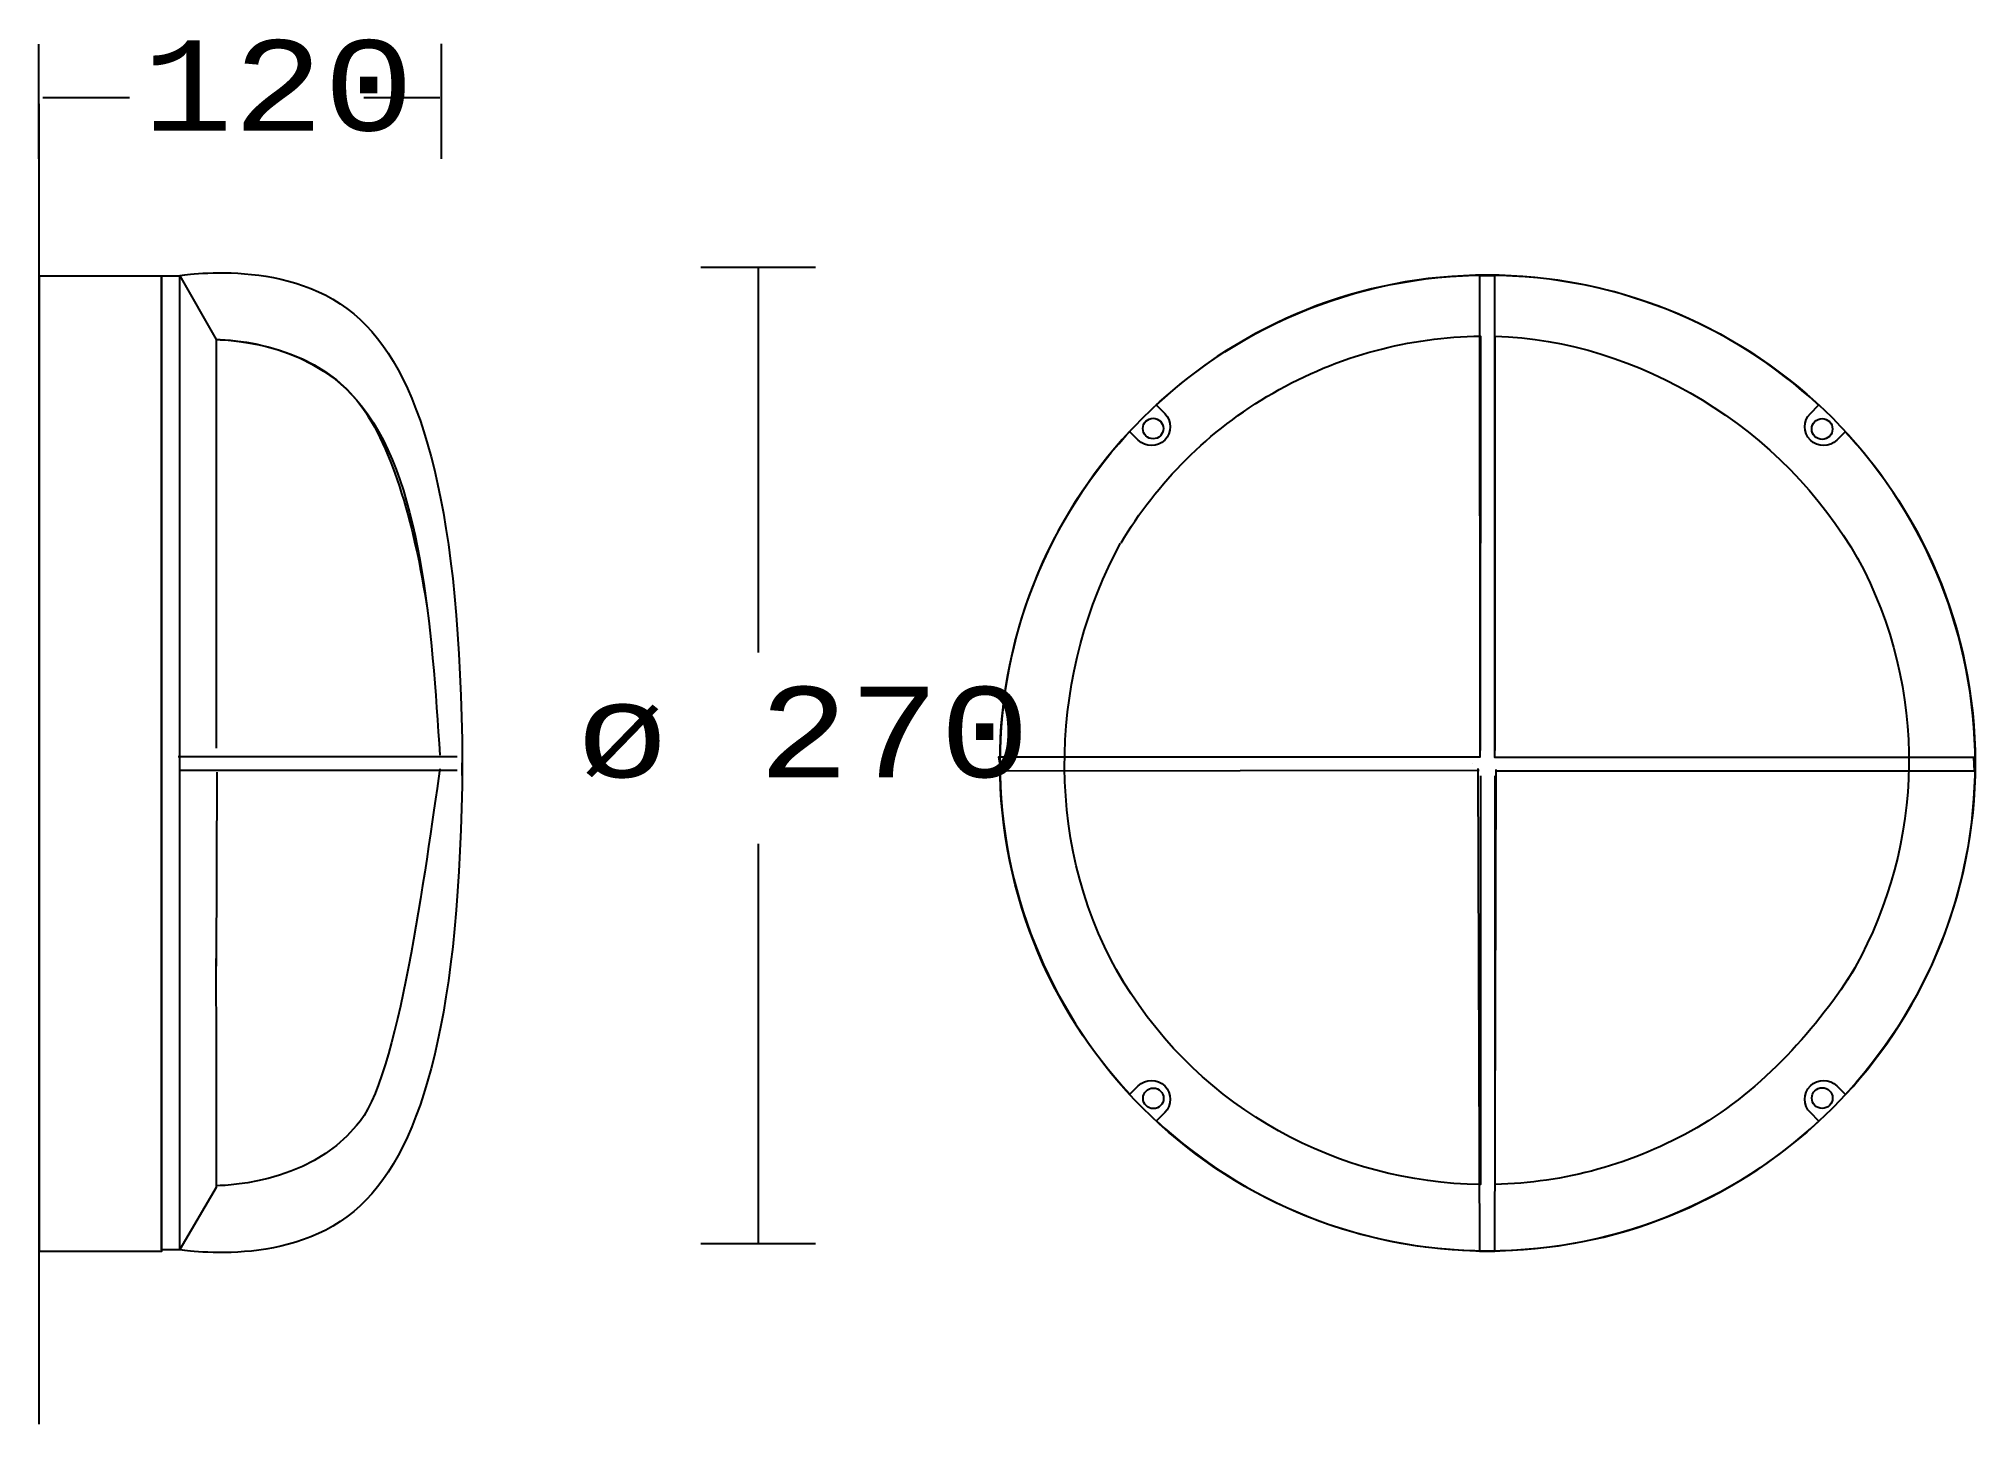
# Model space of a CAD drawing. Extents: x 31 to 240, y 0 to 149.
import ezdxf

# ---------------------------------------------------------------- set-up
doc = ezdxf.new("R2010")
doc.units = 0
doc.layers.add('LIVELLO_1', color=160, linetype='Continuous')
doc.styles.add('STD', font='txt')

# ---------------------------------------------------------------- blocks, each defined once
blk = doc.blocks.new('AI9-BLK1')
at = {"layer": 'LIVELLO_1', "color": 7}
for p, q in [((-89.14, 61.55), (-89.14, 73.93)), ((-45.69, 61.55), (-45.69, 73.94)), ((-89.14, 67.47), (-89.14, -74.9)), ((-79.36, 68.12), (-88.71, 68.12)), ((-45.86, 68.12), (-54.05, 68.12)), ((-17.71, 49.87), (-5.33, 49.87)), ((-11.52, 49.87), (-11.52, 8.33)), ((-74.1, -2.9), (-43.98, -2.9)), ((-43.44, -2.18), (-43.44, -3.56)), ((-43.44, -4.94), (-43.44, -3.56)), ((65.57, -3.66), (65.55, -3.65)), ((-73.94, -4.38), (-43.98, -4.38)), ((-69.92, -4.59), (-69.99, -25.51)), ((-11.52, -12.32), (-11.52, -55.41)), ((-70.02, -24.69), (-69.99, -35.03)), ((27.12, -25.86), (27.92, -27.22)), ((113.12, -29.29), (112.33, -30.66)), ((-69.99, -31.62), (-69.99, -49.18)), ((-17.71, -55.41), (-5.33, -55.41))]:
    blk.add_line(p, q, dxfattribs=at)
for points in [[(-89.07, 48.93), (-75.91, 48.93), (-75.91, -56.29), (-89.07, -56.29)], [(-75.91, 48.93), (-73.94, 48.93), (-73.94, -56.08), (-75.91, -56.08)]]:
    blk.add_lwpolyline(points, close=True, dxfattribs=at)
for points in [[(-69.99, -41.51), (-69.99, -49.38), (-73.93, -56.07), (-73.93, 48.95), (-69.99, 42.06), (-69.99, -1.98)], [(66.29, -4.4), (14.69, -4.48), (14.47, -2.93), (66.39, -2.93), (66.35, 48.98), (67.93, 48.98), (67.94, -2.98), (119.61, -2.98), (119.7, -4.48), (68.02, -4.48)], [(66.29, -4.4), (14.69, -4.48), (14.47, -2.93), (66.39, -2.93), (66.35, 48.98), (67.93, 48.98), (67.94, -2.98), (119.61, -2.98), (119.7, -4.48), (68.02, -4.48)], [(68.07, -4.3), (67.93, -56.29), (66.35, -56.29), (66.16, -4.19)], [(68.07, -4.3), (67.93, -56.29), (66.35, -56.29), (66.16, -4.19)]]:
    blk.add_lwpolyline(points, dxfattribs=at)
for centre, radius in [((67.19, -3.6), 52.62), ((31.1, 32.47), 1.11), ((103.29, 32.42), 1.12), ((31.13, -39.76), 1.11), ((103.3, -39.73), 1.12)]:
    blk.add_circle(centre, radius, dxfattribs=at)
for points, knots in [([(-73.93, 48.95), (-73.93, 48.95), (-61.75, 51.11), (-54.46, 44.23), (-47.57, 37.74), (-43.64, 23.38), (-43.44, -3.56), (-43.64, -30.5), (-47.57, -44.86), (-54.46, -51.35), (-61.75, -58.23), (-73.93, -56.07), (-73.93, -56.07)], [0, 0, 0, 0, 1, 1, 1, 2, 2, 2, 3, 3, 3, 4, 4, 4, 4]), ([(14.57, -3.57), (14.56, 10.23), (19.87, 22.78), (28.56, 32.16), (28.56, 32.16), (29.49, 31.23), (29.49, 31.23), (30.29, 30.44), (31.57, 30.44), (32.36, 31.23), (33.16, 32.03), (33.16, 33.31), (32.36, 34.1), (32.36, 34.1), (31.44, 35.03), (31.44, 35.03), (40.81, 43.72), (53.37, 49.02), (67.17, 49.01), (80.96, 49), (93.53, 43.69), (102.91, 35), (102.91, 35), (102.02, 34.1), (102.02, 34.1), (101.23, 33.31), (101.23, 32.03), (102.02, 31.23), (102.81, 30.44), (104.1, 30.44), (104.89, 31.23), (104.89, 31.23), (105.79, 32.12), (105.79, 32.12), (114.49, 22.74), (119.8, 10.18), (119.81, -3.62), (119.82, -17.42), (114.51, -29.97), (105.82, -39.36), (105.82, -39.36), (104.89, -38.42), (104.89, -38.42), (104.1, -37.63), (102.81, -37.63), (102.02, -38.42), (101.23, -39.22), (101.23, -40.5), (102.02, -41.3), (102.02, -41.3), (102.95, -42.22), (102.95, -42.22), (93.57, -50.91), (81.01, -56.21), (67.22, -56.2), (53.42, -56.2), (40.86, -50.88), (31.47, -42.19), (31.47, -42.19), (32.36, -41.3), (32.36, -41.3), (33.16, -40.5), (33.16, -39.22), (32.36, -38.42), (31.57, -37.63), (30.29, -37.63), (29.49, -38.42), (29.49, -38.42), (28.6, -39.32), (28.6, -39.32), (19.9, -29.93), (14.58, -17.37), (14.57, -3.57)], [0, 0, 0, 0, 1, 1, 1, 2, 2, 2, 3, 3, 3, 4, 4, 4, 5, 5, 5, 6, 6, 6, 7, 7, 7, 8, 8, 8, 9, 9, 9, 10, 10, 10, 11, 11, 11, 12, 12, 12, 13, 13, 13, 14, 14, 14, 15, 15, 15, 16, 16, 16, 17, 17, 17, 18, 18, 18, 19, 19, 19, 20, 20, 20, 21, 21, 21, 22, 22, 22, 23, 23, 23, 24, 24, 24, 24]), ([(-69.99, 42.06), (-69.99, 42.06), (-60.65, 42.29), (-54.85, 35.57), (-47.75, 27.49), (-46.76, 10.55), (-45.86, -2.76)], [0, 0, 0, 0, 1, 1, 1, 2, 2, 2, 2]), ([(-69.99, 42.06), (-69.99, 42.06), (-60.08, 42.11), (-54.85, 35.57), (-51.24, 31.07), (-48.67, 22.7), (-47.2, 12.87)], [0, 0, 0, 0, 1, 1, 1, 2, 2, 2, 2]), ([(27.64, 20.14), (31.5, 26.63), (37.04, 32.25), (44.04, 36.3), (51.11, 40.37), (58.81, 42.35), (66.42, 42.43), (66.42, 42.43), (66.41, -2.25), (66.41, -2.25)], [0, 0, 0, 0, 1, 1, 1, 2, 2, 2, 3, 3, 3, 3]), ([(68, -2.25), (68, -2.25), (68, 42.42), (68, 42.42), (83.29, 42.04), (99.24, 32.51), (107.14, 18.39)], [0, 0, 0, 0, 1, 1, 1, 2, 2, 2, 2]), ([(66.42, -4.99), (66.42, -4.99), (66.42, -49.05), (66.42, -49.05), (51.18, -48.88), (36.41, -41.08), (27.92, -27.22), (27.92, -27.22), (27.3, -26.18), (27.3, -26.18), (19.01, -11.55), (20.2, 6.65), (27.6, 20.11)], [0, 0, 0, 0, 1, 1, 1, 2, 2, 2, 3, 3, 3, 4, 4, 4, 4]), ([(107.11, 18.5), (107.11, 18.5), (107.11, 18.5), (107.11, 18.5), (114.84, 4.28), (114.24, -12.33), (106.86, -25.6)], [0, 0, 0, 0, 1, 1, 1, 2, 2, 2, 2]), ([(-45.86, -4.24), (-47.4, -14.64), (-50.32, -37.91), (-54.85, -42.7), (-60.08, -49.23), (-69.99, -49.18), (-69.99, -49.18)], [0, 0, 0, 0, 1, 1, 1, 2, 2, 2, 2]), ([(106.07, -26.96), (106.07, -26.96), (106.85, -25.64), (106.85, -25.64), (102.99, -32.04), (96.71, -38.92), (89.78, -42.92), (82.9, -46.89), (75.42, -48.88), (68, -49.04), (68, -49.04), (68, -4.98), (68, -4.98)], [0, 0, 0, 0, 1, 1, 1, 2, 2, 2, 3, 3, 3, 4, 4, 4, 4])]:
    blk.add_open_spline(points, degree=3, knots=knots, dxfattribs=at)
at = {"layer": 'LIVELLO_1', "color": 7, "char_height": 9.7536, "attachment_point": 1, "style": 'STD'}
for s, insert in [('\\fCourier|b0|i0;\\H9.7536;\\C7;120', (-77.96, 74.35)), ('\\fCourier|b0|i0;\\H9.7536;\\C7;ø 270', (-31.04, 4.62))]:
    blk.add_mtext(s, dxfattribs=dict(at, insert=insert))

msp = doc.modelspace()

# ---------------------------------------------------------------- block references
at = {"layer": 'LIVELLO_1', "color": 7}
msp.add_blockref('AI9-BLK1', (120.1198, 74.901285), dxfattribs=at)

doc.saveas('drawing.dxf')
